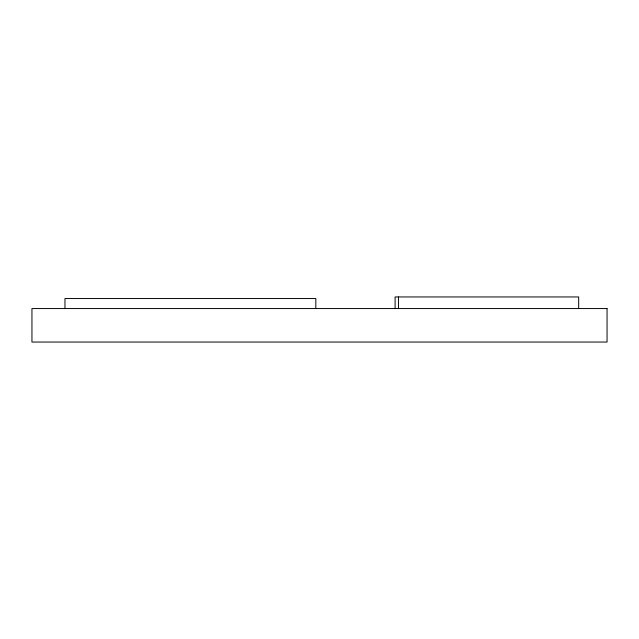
<?xml version="1.0" encoding="UTF-8"?>
<svg xmlns="http://www.w3.org/2000/svg" width="639" height="639" viewBox="0 0 639 639"><rect width="100%" height="100%" fill="white"/><g stroke="black" fill="none" stroke-linecap="round" stroke-linejoin="round"><path stroke-width="0.96" d="M578.678 308.557L578.678 296.951L395.102 296.951L395.102 308.557M398.448 296.951L398.448 308.557M315.834 308.557L315.834 298.541L64.97 298.541L64.97 308.557M607.05 308.557L31.95 308.557L31.95 342.049L607.05 342.049L607.05 308.557"/></g></svg>
